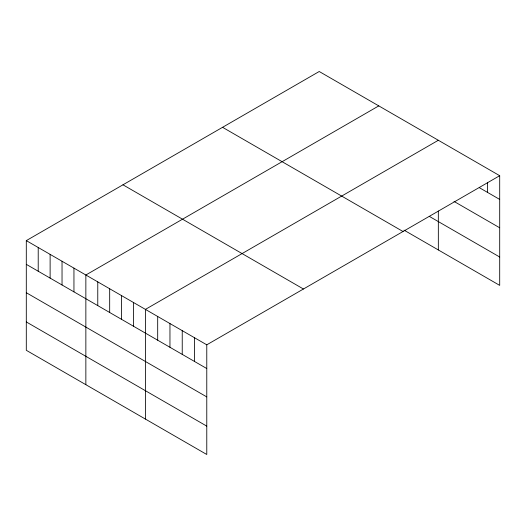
<?xml version="1.0" encoding="UTF-8"?>
<svg xmlns="http://www.w3.org/2000/svg" width="526" height="526" viewBox="0 0 526 526"><rect width="100%" height="100%" fill="white"/><g stroke="black" fill="none" stroke-linecap="round" stroke-linejoin="round"><path stroke-width="0.79" d="M26.3 240.619L206.777 344.819L206.777 454.497L26.3 350.303L26.3 240.619L319.223 71.503L499.7 175.697L499.7 285.381L404.007 230.132M378.779 105.89L85.856 275.006L85.856 384.684M438.336 140.271L145.413 309.393L145.413 419.071M206.777 344.819L499.7 175.697M479.245 187.618L499.7 199.426M454.017 201.419L499.7 227.791M429.229 216.331L499.7 257.017M222.557 127.312L403.034 231.512M122.966 184.81L303.443 289.011M26.3 264.348L206.777 368.542M26.3 292.712L206.777 396.906M26.3 321.938L206.777 426.132M487.424 182.522L487.424 192.338M438.336 211.038L438.336 249.955M194.502 337.731L194.502 361.461M182.233 330.644L182.233 354.373M169.957 323.562L169.957 347.285M157.688 316.474L157.688 340.204M133.505 302.516L133.505 326.238M121.591 295.638L121.591 319.361M109.678 288.761L109.678 312.483M97.77 281.883L97.77 305.606M73.949 268.128L73.949 291.858M62.035 261.251L62.035 284.98M50.121 254.374L50.121 278.103M38.214 247.496L38.214 271.225"/></g></svg>
